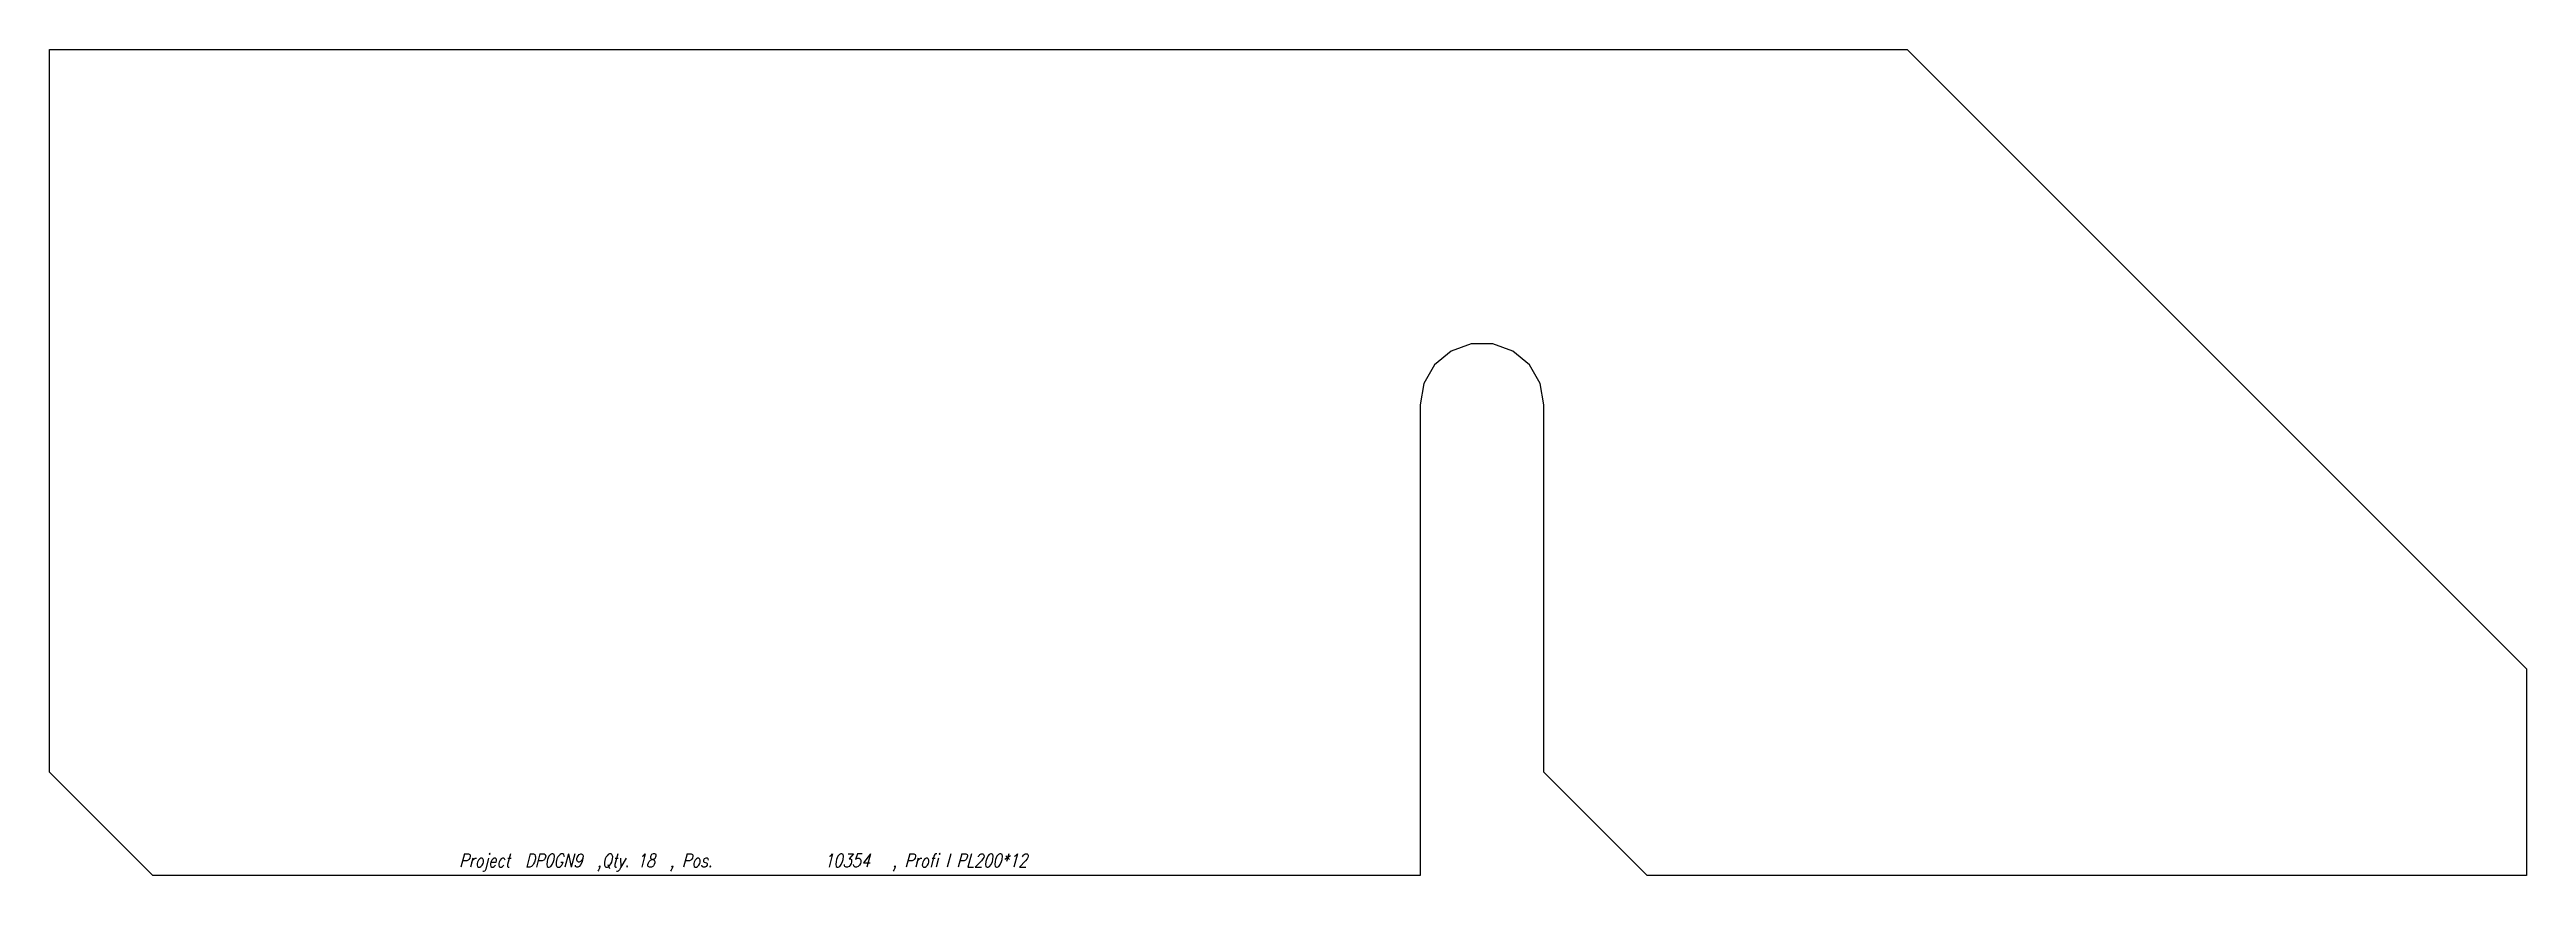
# Model space of a CAD drawing. Extents: x 0 to 600, y -100 to 100.
import ezdxf

# ---------------------------------------------------------------- set-up
doc = ezdxf.new("R2010")
doc.units = 0
doc.header["$LTSCALE"] = 10
doc.layers.add('TEILE', color=7, linetype='CONTINUOUS')
doc.layers.add('UNTERSCHRIFT', color=7, linetype='CONTINUOUS')
doc.styles.get("Standard").update_dxf_attribs({"font": 'ROMANS'})

msp = doc.modelspace()

# ---------------------------------------------------------------- linework, layer by layer
at = {"layer": 'TEILE', "color": 2}
for p, q in [((0, -75), (0, 100)), ((0, 100), (450, 100)), ((450, 100), (600, -50)), ((339.499969, 26.99008), (335.509308, 23.641512)), ((344.395264, 28.771816), (339.499969, 26.99008)), ((349.604675, 28.771816), (344.395264, 28.771816)), ((354.499969, 26.99008), (349.604675, 28.771816)), ((358.490631, 23.641512), (354.499969, 26.99008)), ((332.904602, 19.130001), (331.999969, 13.9997)), ((335.509308, 23.641512), (332.904602, 19.130001)), ((361.095337, 19.130001), (358.490631, 23.641512)), ((361.999969, 13.9997), (361.095337, 19.130001)), ((331.999969, 13.9997), (331.999969, -100)), ((361.999969, -75.000244), (361.999969, 13.9997)), ((600, -50), (600, -100)), ((25, -100), (0, -75)), ((386.999756, -100), (361.999969, -75.000244)), ((331.999969, -100), (25, -100)), ((600, -100), (386.999756, -100))]:
    msp.add_line(p, q, dxfattribs=at)

# ---------------------------------------------------------------- texts
at = {"layer": 'UNTERSCHRIFT', "color": 2, "oblique": 15, "width": 0.8}
for s, p in [('Project  DP0GN9  ,Qty. 18  , Pos. ', (99.199989, -98)), ('10354', (187.599976, -98)), ('  , Profi l PL200*12', (200.599976, -98))]:
    msp.add_text(s, height=3.25, dxfattribs=at).set_placement(p)

doc.saveas('drawing.dxf')
